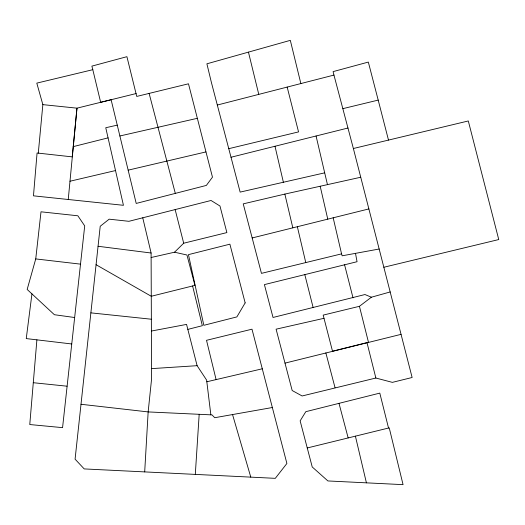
<?xml version="1.0" encoding="UTF-8"?>
<svg xmlns="http://www.w3.org/2000/svg" width="525" height="525" viewBox="0 0 525 525"><rect width="100%" height="100%" fill="white"/><g stroke="black" fill="none" stroke-linecap="round" stroke-linejoin="round"><path stroke-width="0.79" d="M144.69 471.896L148.155 411.922L151.587 378.886L151.102 253.011L142.748 217.796M195.3 474.39L199.185 414.304M36.894 339.846L29.767 424.541L62.567 427.645L84.709 225.894L77.858 215.788L41.002 211.805L35.739 258.917L27.162 289.452L54.39 314.718L74.491 317.494M92.807 69.694L91.882 66.124L126.912 56.687L136.736 96.429L188.482 83.797L212.468 177.161L206.358 185.417L136.211 203.431L111.11 99.73L100.662 102.316L92.807 69.694L36.796 83.121L42.853 104.632L38.286 153.136L37.072 152.998L33.469 195.832L123.441 205.308L105.755 127.739L117.259 125.134M68.243 199.493L76.972 108.163L136.165 93.542M31.946 293.888L26.25 338.586L71.623 343.954M151.121 257.512L174.53 252.21L183.704 243.213L226.879 232.588L219.968 206.01L211.05 200.484L128.901 221.307L109.161 219.174L100.216 226.275L75.082 459.165L84.217 468.917L275.29 478.341L286.893 463.477L251.987 329.188L206.515 340.312L216.103 379.608M359.435 306.305L368.465 342.241L332.515 351.225L323.177 315.112L359.435 306.305L371.398 297.216L390.173 291.952M324.693 172.837L240.148 192.104L211.385 82.412L206.896 63.814L290.318 40.353L300.864 83.567L217.317 105.039M355.497 253.352L357.046 261.713L264.403 284.609L273.026 317.467L364.954 294.538L371.398 297.216M300.864 83.567L333.952 75.082L353.371 148.509L412.125 377.501L392.365 382.364L375.867 378.026L302.137 395.975L292.182 390.528L276.098 329.182L324.004 318.308M151.403 331.039L186.559 324.404L187.832 329.392L202.342 325.697L192.596 285.967M73.192 146.639L108.065 137.872M231.007 157.251L347.996 128.015M284.996 363.123L401.054 334.353M252.171 237.956L368.872 208.924M307.243 447.969L389.228 427.862L403.062 484.647L327.902 480.946L312.231 466.968L300.142 420.873L305.812 411.679L379.798 393.113L388.526 428.033M379.162 249.014L342.169 255.8L341.565 253.864L261.457 273.368L243.232 203.864L284.858 194.086L360.741 177.24M342.917 108.636L378.197 100.104L388.493 140.09M383.841 267.258L498.75 239.551L468.3 120.967L353.371 148.509M228.762 148.68L298.548 131.9L287.162 87.052M69.956 181.243L115.513 170.553M128.159 170.159L205.912 151.928M206.83 381.773L262.283 368.793M119.884 135.982L197.183 118.348M272.35 407.518L214.725 417.716L212.015 414.901L148.155 411.922L81.001 404.27M151.548 368.629L197.111 365.682L206.627 380.113L210.853 414.848M42.853 104.632L76.972 108.163L72.233 156.877L38.286 153.136M33.285 382.712L67.049 386.197M90.871 312.861L151.351 319.226M35.739 258.917L80.266 264.114M98.057 246.271L151.102 253.011M174.53 252.21L186.952 255.006L194.946 285.383L151.266 296.271L96.068 264.712M232.542 414.566L250.786 477.127M338.992 403.358L348.16 437.929M325.848 352.898L335.048 387.719M149.12 93.411L175.317 193.39M378.197 100.104L368.327 62.081L333.093 71.623L333.952 75.082M187.832 329.392L197.111 365.682M344.577 264.79L353.017 297.852M175.14 209.587L183.704 243.213M304.808 274.621L313.156 307.63M366.982 342.595L375.867 378.026M248.45 52.146L258.753 94.277M355.399 436.157L366.417 482.842M297.353 226.721L305.773 262.572M284.858 194.086L292.825 227.843M316.07 135.995L327.456 184.629M333.172 217.803L341.565 253.864M274.995 146.258L283.382 182.254M320.191 186.244L327.771 219.155M245.155 302.886L236.873 316.903L203.831 325.316L188.449 254.632L229.891 244.177L245.155 302.886"/></g></svg>
